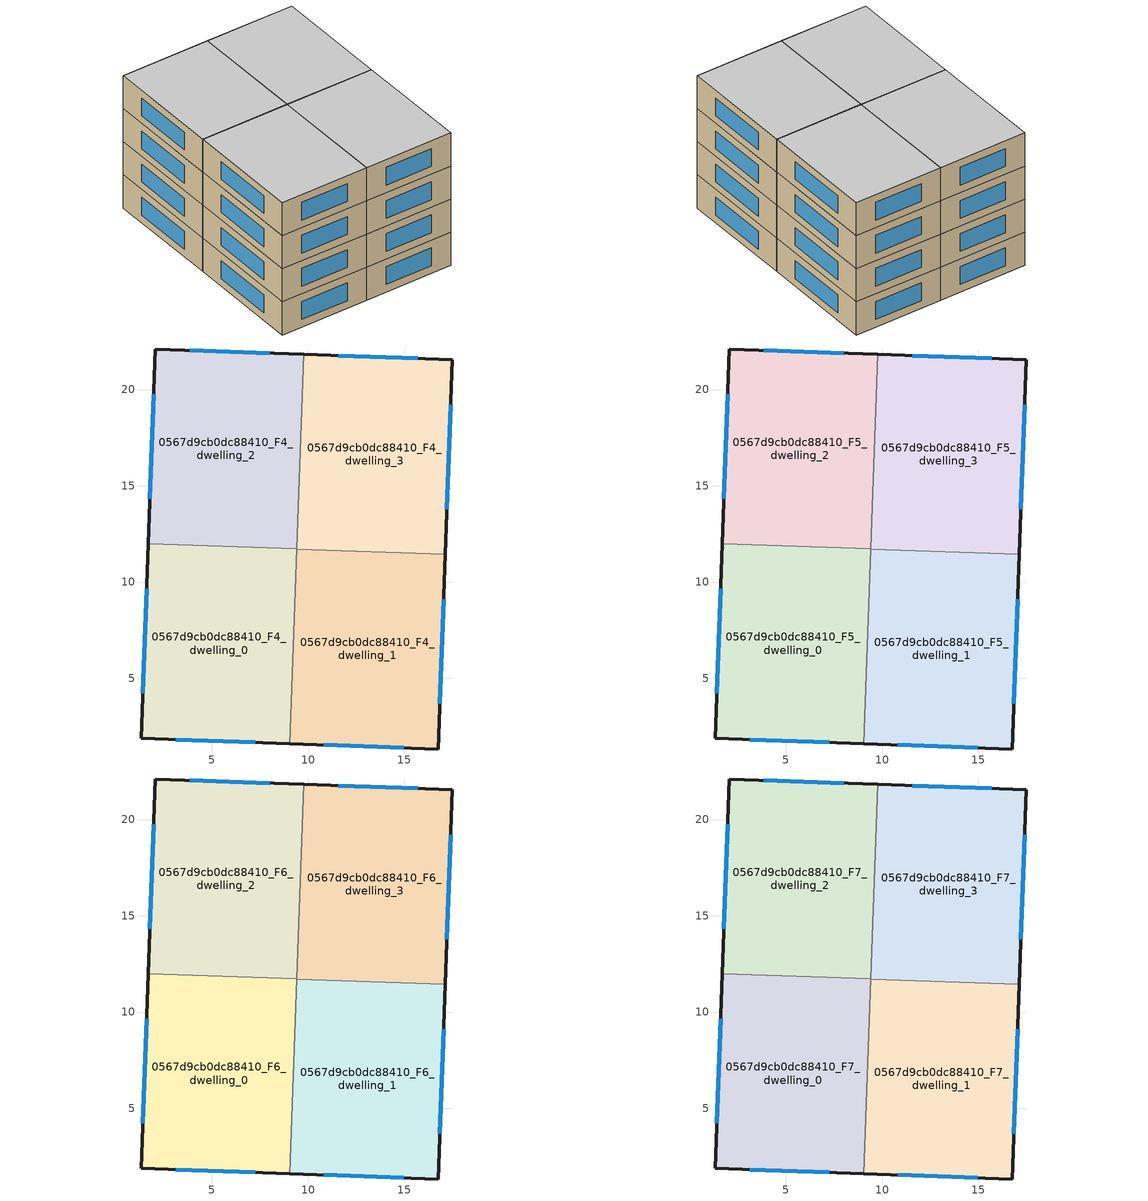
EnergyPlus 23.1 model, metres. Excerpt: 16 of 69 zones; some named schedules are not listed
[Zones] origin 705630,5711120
0567d9cb0dc88410_F4_dwelling_0
 floor to 0567d9cb0dc88410_F3_dwelling_0 (EU_floor_Construction): 9.41,11.72 9.04,1.61 1.33,1.89 1.7,12 z12
 wall outside (EU_wall_Construction): 1.7,12 1.33,1.89 9.04,1.61 z12:15
 wall to 0567d9cb0dc88410_F4_dwelling_1 (EU_wall_Construction): 9.04,1.61 9.41,11.72 z12:15
 wall to 0567d9cb0dc88410_F4_dwelling_2 (EU_wall_Construction): 9.41,11.72 1.7,12 z12:15
 window (EU_Window_Construction): 3.12,1.82 7.26,1.67 / 1.61,9.66 1.42,4.23 z12.69:14.31
0567d9cb0dc88410_F4_dwelling_1
 floor to 0567d9cb0dc88410_F3_dwelling_1 (EU_floor_Construction): 17.12,11.44 16.75,1.33 9.04,1.61 9.41,11.72 z12
 wall outside (EU_wall_Construction): 9.04,1.61 16.75,1.33 17.12,11.44 z12:15
 wall to 0567d9cb0dc88410_F4_dwelling_3 (EU_wall_Construction): 17.12,11.44 9.41,11.72 z12:15
 window (EU_Window_Construction): 10.82,1.54 14.97,1.39 / 16.84,3.67 17.03,9.1 z12.69:14.31
0567d9cb0dc88410_F4_dwelling_2
 floor to 0567d9cb0dc88410_F3_dwelling_2 (EU_floor_Construction): 9.78,21.83 9.41,11.72 1.7,12 2.07,22.11 z12
 wall outside (EU_wall_Construction): 9.78,21.83 2.07,22.11 1.7,12 z12:15
 wall to 0567d9cb0dc88410_F4_dwelling_3 (EU_wall_Construction): 9.41,11.72 9.78,21.83 z12:15
 window (EU_Window_Construction): 8,21.89 3.85,22.04 / 1.98,19.77 1.79,14.34 z12.69:14.31
0567d9cb0dc88410_F4_dwelling_3
 floor to 0567d9cb0dc88410_F3_dwelling_3 (EU_floor_Construction): 17.49,21.55 17.12,11.44 9.41,11.72 9.78,21.83 z12
 wall outside (EU_wall_Construction): 17.12,11.44 17.49,21.55 9.78,21.83 z12:15
 window (EU_Window_Construction): 15.7,21.61 11.56,21.76 / 17.21,13.78 17.4,19.21 z12.69:14.31
0567d9cb0dc88410_F5_dwelling_0
 floor to 0567d9cb0dc88410_F4_dwelling_0 (EU_floor_Construction): 9.41,11.72 9.04,1.61 1.33,1.89 1.7,12 z15
 wall outside (EU_wall_Construction): 1.7,12 1.33,1.89 9.04,1.61 z15:18
 wall to 0567d9cb0dc88410_F5_dwelling_1 (EU_wall_Construction): 9.04,1.61 9.41,11.72 z15:18
 wall to 0567d9cb0dc88410_F5_dwelling_2 (EU_wall_Construction): 9.41,11.72 1.7,12 z15:18
 window (EU_Window_Construction): 3.12,1.82 7.26,1.67 / 1.61,9.66 1.42,4.23 z15.69:17.31
0567d9cb0dc88410_F5_dwelling_1
 floor to 0567d9cb0dc88410_F4_dwelling_1 (EU_floor_Construction): 17.12,11.44 16.75,1.33 9.04,1.61 9.41,11.72 z15
 wall outside (EU_wall_Construction): 9.04,1.61 16.75,1.33 17.12,11.44 z15:18
 wall to 0567d9cb0dc88410_F5_dwelling_3 (EU_wall_Construction): 17.12,11.44 9.41,11.72 z15:18
 window (EU_Window_Construction): 10.82,1.54 14.97,1.39 / 16.84,3.67 17.03,9.1 z15.69:17.31
0567d9cb0dc88410_F5_dwelling_2
 floor to 0567d9cb0dc88410_F4_dwelling_2 (EU_floor_Construction): 9.78,21.83 9.41,11.72 1.7,12 2.07,22.11 z15
 wall outside (EU_wall_Construction): 9.78,21.83 2.07,22.11 1.7,12 z15:18
 wall to 0567d9cb0dc88410_F5_dwelling_3 (EU_wall_Construction): 9.41,11.72 9.78,21.83 z15:18
 window (EU_Window_Construction): 8,21.89 3.85,22.04 / 1.98,19.77 1.79,14.34 z15.69:17.31
0567d9cb0dc88410_F5_dwelling_3
 floor to 0567d9cb0dc88410_F4_dwelling_3 (EU_floor_Construction): 17.49,21.55 17.12,11.44 9.41,11.72 9.78,21.83 z15
 wall outside (EU_wall_Construction): 17.12,11.44 17.49,21.55 9.78,21.83 z15:18
 window (EU_Window_Construction): 15.7,21.61 11.56,21.76 / 17.21,13.78 17.4,19.21 z15.69:17.31
0567d9cb0dc88410_F6_dwelling_0
 floor to 0567d9cb0dc88410_F5_dwelling_0 (EU_floor_Construction): 9.41,11.72 9.04,1.61 1.33,1.89 1.7,12 z18
 wall outside (EU_wall_Construction): 1.7,12 1.33,1.89 9.04,1.61 z18:21
 wall to 0567d9cb0dc88410_F6_dwelling_1 (EU_wall_Construction): 9.04,1.61 9.41,11.72 z18:21
 wall to 0567d9cb0dc88410_F6_dwelling_2 (EU_wall_Construction): 9.41,11.72 1.7,12 z18:21
 window (EU_Window_Construction): 3.12,1.82 7.26,1.67 / 1.61,9.66 1.42,4.23 z18.69:20.31
0567d9cb0dc88410_F6_dwelling_1
 floor to 0567d9cb0dc88410_F5_dwelling_1 (EU_floor_Construction): 17.12,11.44 16.75,1.33 9.04,1.61 9.41,11.72 z18
 wall outside (EU_wall_Construction): 9.04,1.61 16.75,1.33 17.12,11.44 z18:21
 wall to 0567d9cb0dc88410_F6_dwelling_3 (EU_wall_Construction): 17.12,11.44 9.41,11.72 z18:21
 window (EU_Window_Construction): 10.82,1.54 14.97,1.39 / 16.84,3.67 17.03,9.1 z18.69:20.31
0567d9cb0dc88410_F6_dwelling_2
 floor to 0567d9cb0dc88410_F5_dwelling_2 (EU_floor_Construction): 9.78,21.83 9.41,11.72 1.7,12 2.07,22.11 z18
 wall outside (EU_wall_Construction): 9.78,21.83 2.07,22.11 1.7,12 z18:21
 wall to 0567d9cb0dc88410_F6_dwelling_3 (EU_wall_Construction): 9.41,11.72 9.78,21.83 z18:21
 window (EU_Window_Construction): 8,21.89 3.85,22.04 / 1.98,19.77 1.79,14.34 z18.69:20.31
0567d9cb0dc88410_F6_dwelling_3
 floor to 0567d9cb0dc88410_F5_dwelling_3 (EU_floor_Construction): 17.49,21.55 17.12,11.44 9.41,11.72 9.78,21.83 z18
 wall outside (EU_wall_Construction): 17.12,11.44 17.49,21.55 9.78,21.83 z18:21
 window (EU_Window_Construction): 15.7,21.61 11.56,21.76 / 17.21,13.78 17.4,19.21 z18.69:20.31
0567d9cb0dc88410_F7_dwelling_0
 floor to 0567d9cb0dc88410_F6_dwelling_0 (EU_floor_Construction): 9.41,11.72 9.04,1.61 1.33,1.89 1.7,12 z21
 wall outside (EU_wall_Construction): 1.7,12 1.33,1.89 9.04,1.61 z21:24
 wall to 0567d9cb0dc88410_F7_dwelling_1 (EU_wall_Construction): 9.04,1.61 9.41,11.72 z21:24
 wall to 0567d9cb0dc88410_F7_dwelling_2 (EU_wall_Construction): 9.41,11.72 1.7,12 z21:24
 window (EU_Window_Construction): 3.12,1.82 7.26,1.67 / 1.61,9.66 1.42,4.23 z21.69:23.31
 ceiling to 0567d9cb0dc88410_F8_dwelling_0 (EU_floor_Construction): 9.04,1.61 9.41,11.72 1.7,12 1.33,1.89 z24
0567d9cb0dc88410_F7_dwelling_1
 floor to 0567d9cb0dc88410_F6_dwelling_1 (EU_floor_Construction): 17.12,11.44 16.75,1.33 9.04,1.61 9.41,11.72 z21
 wall outside (EU_wall_Construction): 9.04,1.61 16.75,1.33 17.12,11.44 z21:24
 wall to 0567d9cb0dc88410_F7_dwelling_3 (EU_wall_Construction): 17.12,11.44 9.41,11.72 z21:24
 window (EU_Window_Construction): 10.82,1.54 14.97,1.39 / 16.84,3.67 17.03,9.1 z21.69:23.31
 ceiling to 0567d9cb0dc88410_F8_dwelling_1 (EU_floor_Construction): 16.75,1.33 17.12,11.44 9.41,11.72 9.04,1.61 z24
0567d9cb0dc88410_F7_dwelling_2
 floor to 0567d9cb0dc88410_F6_dwelling_2 (EU_floor_Construction): 9.78,21.83 9.41,11.72 1.7,12 2.07,22.11 z21
 wall outside (EU_wall_Construction): 9.78,21.83 2.07,22.11 1.7,12 z21:24
 wall to 0567d9cb0dc88410_F7_dwelling_3 (EU_wall_Construction): 9.41,11.72 9.78,21.83 z21:24
 window (EU_Window_Construction): 8,21.89 3.85,22.04 / 1.98,19.77 1.79,14.34 z21.69:23.31
 ceiling to 0567d9cb0dc88410_F8_dwelling_2 (EU_floor_Construction): 9.41,11.72 9.78,21.83 2.07,22.11 1.7,12 z24
0567d9cb0dc88410_F7_dwelling_3
 floor to 0567d9cb0dc88410_F6_dwelling_3 (EU_floor_Construction): 17.49,21.55 17.12,11.44 9.41,11.72 9.78,21.83 z21
 wall outside (EU_wall_Construction): 17.12,11.44 17.49,21.55 9.78,21.83 z21:24
 window (EU_Window_Construction): 15.7,21.61 11.56,21.76 / 17.21,13.78 17.4,19.21 z21.69:23.31
 ceiling to 0567d9cb0dc88410_F8_dwelling_3 (EU_floor_Construction): 17.12,11.44 17.49,21.55 9.78,21.83 9.41,11.72 z24
[Building]
EU S2 Campaign: North Axis=0; Terrain=City; Solar Distribution=FullExterior
[Site:Location]
London: Latitude=51.5; Longitude=-0.5; Time Zone=0; Elevation=25
[SizingPeriod:WeatherFileDays]
AnnualSizingPeriod: Begin Month=1; Begin Day of Month=1; End Month=12; End Day of Month=31; Day of Week for Start Day=Monday; Use Weather File Daylight Saving Period=No; Use Weather File Rain and Snow Indicators=No
[MATERIAL]
EU_InternalMass_Material: Roughness=MediumRough; Thickness=0.1; Conductivity=1; Density=1800; Specific Heat=900; Thermal Absorptance=0.9; Solar Absorptance=0.7; Visible Absorptance=0.7
[MATERIAL:NOMASS] Roughness=MediumRough; Thermal Absorptance=0.9; Solar Absorptance=0.7; Visible Absorptance=0.7
Name | Thermal Resistance
EU_wall_NoMass | 0.635353
EU_floor_NoMass | 1.96382
[WINDOWMATERIAL:SIMPLEGLAZINGSYSTEM]
EU_Window_SimpleGlazing: UFactor=2.96269; Solar Heat Gain Coefficient=0.76; Visible Transmittance=0.76
[CONSTRUCTION]
EU_wall_Construction: EU_wall_NoMass
EU_floor_Construction: EU_floor_NoMass
EU_InternalMass_Construction: EU_InternalMass_Material
EU_Window_Construction: EU_Window_SimpleGlazing
[ZONE] Type=1; Multiplier=1; Ceiling Height=autocalculate; Floor Area=autocalculate; Part of Total Floor Area=Yes
Name | Volume
0567d9cb0dc88410_F4_dwelling_0; 0567d9cb0dc88410_F5_dwelling_0; 0567d9cb0dc88410_F6_dwelling_0; 0567d9cb0dc88410_F7_dwelling_0; 0567d9cb0dc88410_F4_dwelling_3; 0567d9cb0dc88410_F5_dwelling_3; 0567d9cb0dc88410_F6_dwelling_3; 0567d9cb0dc88410_F7_dwelling_3 | 234.158
0567d9cb0dc88410_F4_dwelling_1; 0567d9cb0dc88410_F5_dwelling_1; 0567d9cb0dc88410_F6_dwelling_1; 0567d9cb0dc88410_F7_dwelling_1; 0567d9cb0dc88410_F4_dwelling_2; 0567d9cb0dc88410_F5_dwelling_2; 0567d9cb0dc88410_F6_dwelling_2; 0567d9cb0dc88410_F7_dwelling_2 | 234.164
[INTERNALMASS] Construction=EU_InternalMass_Construction
Name | Zone or ZoneList | Surface Area
0567d9cb0dc88410_F4_dwelling_0_EU_InternalMass | 0567d9cb0dc88410_F4_dwelling_0 | 78.0555
0567d9cb0dc88410_F4_dwelling_1_EU_InternalMass | 0567d9cb0dc88410_F4_dwelling_1 | 78.055
0567d9cb0dc88410_F4_dwelling_2_EU_InternalMass | 0567d9cb0dc88410_F4_dwelling_2 | 78.055
0567d9cb0dc88410_F4_dwelling_3_EU_InternalMass | 0567d9cb0dc88410_F4_dwelling_3 | 78.0555
0567d9cb0dc88410_F5_dwelling_0_EU_InternalMass | 0567d9cb0dc88410_F5_dwelling_0 | 78.0555
0567d9cb0dc88410_F5_dwelling_1_EU_InternalMass | 0567d9cb0dc88410_F5_dwelling_1 | 78.055
0567d9cb0dc88410_F5_dwelling_2_EU_InternalMass | 0567d9cb0dc88410_F5_dwelling_2 | 78.055
0567d9cb0dc88410_F5_dwelling_3_EU_InternalMass | 0567d9cb0dc88410_F5_dwelling_3 | 78.0555
0567d9cb0dc88410_F6_dwelling_0_EU_InternalMass | 0567d9cb0dc88410_F6_dwelling_0 | 78.0555
0567d9cb0dc88410_F6_dwelling_1_EU_InternalMass | 0567d9cb0dc88410_F6_dwelling_1 | 78.055
0567d9cb0dc88410_F6_dwelling_2_EU_InternalMass | 0567d9cb0dc88410_F6_dwelling_2 | 78.055
0567d9cb0dc88410_F6_dwelling_3_EU_InternalMass | 0567d9cb0dc88410_F6_dwelling_3 | 78.0555
0567d9cb0dc88410_F7_dwelling_0_EU_InternalMass | 0567d9cb0dc88410_F7_dwelling_0 | 78.0555
0567d9cb0dc88410_F7_dwelling_1_EU_InternalMass | 0567d9cb0dc88410_F7_dwelling_1 | 78.055
0567d9cb0dc88410_F7_dwelling_2_EU_InternalMass | 0567d9cb0dc88410_F7_dwelling_2 | 78.055
0567d9cb0dc88410_F7_dwelling_3_EU_InternalMass | 0567d9cb0dc88410_F7_dwelling_3 | 78.0555
[OTHEREQUIPMENT] Fuel Type=Electricity; Design Level Calculation Method=Watts/Area; Power per Zone Floor Area=1; Fraction Latent=0; Fraction Radiant=0; Fraction Lost=0; Carbon Dioxide Generation Rate=0; EndUse Subcategory=EU_Step8_InternalGains
Name | Zone or ZoneList or Space or SpaceList | Schedule
EU_Step8_InternalGain_0567d9cb0dc88410_F4_dwelling_0_f000 | 0567d9cb0dc88410_F4_dwelling_0 | EU_Step8_GainSchedule_0567d9cb0dc88410_F4_dwelling_0_f000
EU_Step8_InternalGain_0567d9cb0dc88410_F4_dwelling_1_f000 | 0567d9cb0dc88410_F4_dwelling_1 | EU_Step8_GainSchedule_0567d9cb0dc88410_F4_dwelling_1_f000
EU_Step8_InternalGain_0567d9cb0dc88410_F4_dwelling_2_f000 | 0567d9cb0dc88410_F4_dwelling_2 | EU_Step8_GainSchedule_0567d9cb0dc88410_F4_dwelling_2_f000
EU_Step8_InternalGain_0567d9cb0dc88410_F4_dwelling_3_f000 | 0567d9cb0dc88410_F4_dwelling_3 | EU_Step8_GainSchedule_0567d9cb0dc88410_F4_dwelling_3_f000
EU_Step8_InternalGain_0567d9cb0dc88410_F5_dwelling_0_f000 | 0567d9cb0dc88410_F5_dwelling_0 | EU_Step8_GainSchedule_0567d9cb0dc88410_F5_dwelling_0_f000
EU_Step8_InternalGain_0567d9cb0dc88410_F5_dwelling_1_f000 | 0567d9cb0dc88410_F5_dwelling_1 | EU_Step8_GainSchedule_0567d9cb0dc88410_F5_dwelling_1_f000
EU_Step8_InternalGain_0567d9cb0dc88410_F5_dwelling_2_f000 | 0567d9cb0dc88410_F5_dwelling_2 | EU_Step8_GainSchedule_0567d9cb0dc88410_F5_dwelling_2_f000
EU_Step8_InternalGain_0567d9cb0dc88410_F5_dwelling_3_f000 | 0567d9cb0dc88410_F5_dwelling_3 | EU_Step8_GainSchedule_0567d9cb0dc88410_F5_dwelling_3_f000
EU_Step8_InternalGain_0567d9cb0dc88410_F6_dwelling_0_f000 | 0567d9cb0dc88410_F6_dwelling_0 | EU_Step8_GainSchedule_0567d9cb0dc88410_F6_dwelling_0_f000
EU_Step8_InternalGain_0567d9cb0dc88410_F6_dwelling_1_f000 | 0567d9cb0dc88410_F6_dwelling_1 | EU_Step8_GainSchedule_0567d9cb0dc88410_F6_dwelling_1_f000
EU_Step8_InternalGain_0567d9cb0dc88410_F6_dwelling_2_f000 | 0567d9cb0dc88410_F6_dwelling_2 | EU_Step8_GainSchedule_0567d9cb0dc88410_F6_dwelling_2_f000
EU_Step8_InternalGain_0567d9cb0dc88410_F6_dwelling_3_f000 | 0567d9cb0dc88410_F6_dwelling_3 | EU_Step8_GainSchedule_0567d9cb0dc88410_F6_dwelling_3_f000
EU_Step8_InternalGain_0567d9cb0dc88410_F7_dwelling_0_f000 | 0567d9cb0dc88410_F7_dwelling_0 | EU_Step8_GainSchedule_0567d9cb0dc88410_F7_dwelling_0_f000
EU_Step8_InternalGain_0567d9cb0dc88410_F7_dwelling_1_f000 | 0567d9cb0dc88410_F7_dwelling_1 | EU_Step8_GainSchedule_0567d9cb0dc88410_F7_dwelling_1_f000
EU_Step8_InternalGain_0567d9cb0dc88410_F7_dwelling_2_f000 | 0567d9cb0dc88410_F7_dwelling_2 | EU_Step8_GainSchedule_0567d9cb0dc88410_F7_dwelling_2_f000
EU_Step8_InternalGain_0567d9cb0dc88410_F7_dwelling_3_f000 | 0567d9cb0dc88410_F7_dwelling_3 | EU_Step8_GainSchedule_0567d9cb0dc88410_F7_dwelling_3_f000
[ZONEVENTILATION:DESIGNFLOWRATE] Schedule=EU_AlwaysOn; Design Flow Rate Calculation Method=AirChanges/Hour; Air Changes per Hour=0.555504; Ventilation Type=Natural; Fan Pressure Rise=0; Fan Total Efficiency=1; Constant Term Coefficient=1; Temperature Term Coefficient=0; Velocity Term Coefficient=0; Velocity Squared Term Coefficient=0; Minimum Indoor Temperature=-100; Maximum Indoor Temperature=100; Delta Temperature=-100; Minimum Outdoor Temperature=-100; Maximum Outdoor Temperature=100; Maximum Wind Speed=40
Name | Zone or ZoneList or Space or SpaceList
EU_ConstantAir_0567d9cb0dc88410_F4_dwelling_0 | 0567d9cb0dc88410_F4_dwelling_0
EU_ConstantAir_0567d9cb0dc88410_F4_dwelling_1 | 0567d9cb0dc88410_F4_dwelling_1
EU_ConstantAir_0567d9cb0dc88410_F4_dwelling_2 | 0567d9cb0dc88410_F4_dwelling_2
EU_ConstantAir_0567d9cb0dc88410_F4_dwelling_3 | 0567d9cb0dc88410_F4_dwelling_3
EU_ConstantAir_0567d9cb0dc88410_F5_dwelling_0 | 0567d9cb0dc88410_F5_dwelling_0
EU_ConstantAir_0567d9cb0dc88410_F5_dwelling_1 | 0567d9cb0dc88410_F5_dwelling_1
EU_ConstantAir_0567d9cb0dc88410_F5_dwelling_2 | 0567d9cb0dc88410_F5_dwelling_2
EU_ConstantAir_0567d9cb0dc88410_F5_dwelling_3 | 0567d9cb0dc88410_F5_dwelling_3
EU_ConstantAir_0567d9cb0dc88410_F6_dwelling_0 | 0567d9cb0dc88410_F6_dwelling_0
EU_ConstantAir_0567d9cb0dc88410_F6_dwelling_1 | 0567d9cb0dc88410_F6_dwelling_1
EU_ConstantAir_0567d9cb0dc88410_F6_dwelling_2 | 0567d9cb0dc88410_F6_dwelling_2
EU_ConstantAir_0567d9cb0dc88410_F6_dwelling_3 | 0567d9cb0dc88410_F6_dwelling_3
EU_ConstantAir_0567d9cb0dc88410_F7_dwelling_0 | 0567d9cb0dc88410_F7_dwelling_0
EU_ConstantAir_0567d9cb0dc88410_F7_dwelling_1 | 0567d9cb0dc88410_F7_dwelling_1
EU_ConstantAir_0567d9cb0dc88410_F7_dwelling_2 | 0567d9cb0dc88410_F7_dwelling_2
EU_ConstantAir_0567d9cb0dc88410_F7_dwelling_3 | 0567d9cb0dc88410_F7_dwelling_3
[HVACTEMPLATE:THERMOSTAT] Constant Heating Setpoint=20; Constant Cooling Setpoint=50
EU_HeatOnly_0567d9cb0dc88410_F7_dwelling_0; EU_HeatOnly_0567d9cb0dc88410_F7_dwelling_1; EU_HeatOnly_0567d9cb0dc88410_F7_dwelling_2; EU_HeatOnly_0567d9cb0dc88410_F7_dwelling_3; EU_HeatOnly_0567d9cb0dc88410_F8_dwelling_0; EU_HeatOnly_0567d9cb0dc88410_F8_dwelling_1; EU_HeatOnly_0567d9cb0dc88410_F8_dwelling_2; EU_HeatOnly_0567d9cb0dc88410_F8_dwelling_3; EU_HeatOnly_0567d9cb0dc88410_F9_dwelling_0; EU_HeatOnly_0567d9cb0dc88410_F9_dwelling_1; EU_HeatOnly_0567d9cb0dc88410_F9_dwelling_2; EU_HeatOnly_0567d9cb0dc88410_F9_dwelling_3; EU_HeatOnly_0567d9cb0dc88410_F10_dwelling_0; EU_HeatOnly_0567d9cb0dc88410_F10_dwelling_1; EU_HeatOnly_0567d9cb0dc88410_F10_dwelling_2; EU_HeatOnly_0567d9cb0dc88410_F10_dwelling_3; EU_HeatOnly_0567d9cb0dc88410_F11_dwelling_0; EU_HeatOnly_0567d9cb0dc88410_F11_dwelling_1; EU_HeatOnly_0567d9cb0dc88410_F11_dwelling_2; EU_HeatOnly_0567d9cb0dc88410_F11_dwelling_3; EU_HeatOnly_0567d9cb0dc88410_F12_dwelling_0; EU_HeatOnly_0567d9cb0dc88410_F12_dwelling_1; EU_HeatOnly_0567d9cb0dc88410_F12_dwelling_2; EU_HeatOnly_0567d9cb0dc88410_F12_dwelling_3; EU_HeatOnly_0567d9cb0dc88410_F13_dwelling_0; EU_HeatOnly_0567d9cb0dc88410_F13_dwelling_1; EU_HeatOnly_0567d9cb0dc88410_F13_dwelling_2; EU_HeatOnly_0567d9cb0dc88410_F13_dwelling_3; EU_HeatOnly_0567d9cb0dc88410_F14_dwelling_0; EU_HeatOnly_0567d9cb0dc88410_F14_dwelling_1; EU_HeatOnly_0567d9cb0dc88410_F14_dwelling_2; EU_HeatOnly_0567d9cb0dc88410_F14_dwelling_3; EU_HeatOnly_0567d9cb0dc88410_F15_dwelling_0; EU_HeatOnly_0567d9cb0dc88410_F15_dwelling_1; EU_HeatOnly_0567d9cb0dc88410_F15_dwelling_2; EU_HeatOnly_0567d9cb0dc88410_F15_dwelling_3; EU_HeatOnly_0567d9cb0dc88410_F16_dwelling_0; EU_HeatOnly_0567d9cb0dc88410_F16_dwelling_1; EU_HeatOnly_0567d9cb0dc88410_F16_dwelling_2; EU_HeatOnly_0567d9cb0dc88410_F16_dwelling_3
[HVACTEMPLATE:ZONE:IDEALLOADSAIRSYSTEM] System Availability Schedule=EU_AlwaysOn; Maximum Heating Supply Air Temperature=50; Minimum Cooling Supply Air Temperature=13; Maximum Heating Supply Air Humidity Ratio=0.0156; Minimum Cooling Supply Air Humidity Ratio=0.0077; Heating Limit=NoLimit; Cooling Limit=NoLimit; Heating Availability Schedule=EU_AlwaysOn; Cooling Availability Schedule=EU_CoolingOff; Dehumidification Control Type=ConstantSensibleHeatRatio; Cooling Sensible Heat Ratio=0.7; Dehumidification Setpoint=60; Humidification Control Type=None; Humidification Setpoint=30; Outdoor Air Method=None; Outdoor Air Flow Rate per Person=0.00944; Outdoor Air Flow Rate per Zone Floor Area=0; Outdoor Air Flow Rate per Zone=0; Demand Controlled Ventilation Type=None; Outdoor Air Economizer Type=NoEconomizer; Heat Recovery Type=None; Sensible Heat Recovery Effectiveness=0.7; Latent Heat Recovery Effectiveness=0.65
Name | Template Thermostat
0567d9cb0dc88410_F4_dwelling_0 | EU_HeatOnly_0567d9cb0dc88410_F4_dwelling_0
0567d9cb0dc88410_F4_dwelling_1 | EU_HeatOnly_0567d9cb0dc88410_F4_dwelling_1
0567d9cb0dc88410_F4_dwelling_2 | EU_HeatOnly_0567d9cb0dc88410_F4_dwelling_2
0567d9cb0dc88410_F4_dwelling_3 | EU_HeatOnly_0567d9cb0dc88410_F4_dwelling_3
0567d9cb0dc88410_F5_dwelling_0 | EU_HeatOnly_0567d9cb0dc88410_F5_dwelling_0
0567d9cb0dc88410_F5_dwelling_1 | EU_HeatOnly_0567d9cb0dc88410_F5_dwelling_1
0567d9cb0dc88410_F5_dwelling_2 | EU_HeatOnly_0567d9cb0dc88410_F5_dwelling_2
